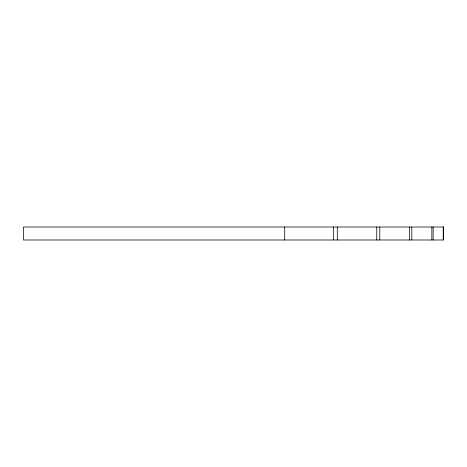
<?xml version="1.0" encoding="UTF-8"?>
<svg xmlns="http://www.w3.org/2000/svg" width="467" height="467" viewBox="0 0 467 467"><rect width="100%" height="100%" fill="white"/><g stroke="black" fill="none" stroke-linecap="round" stroke-linejoin="round"><path stroke-width="0.7" d="M443.212 227.009L443.212 239.991M433.16 227.009L433.16 239.991M431.847 227.009L431.847 239.991M411.812 227.009L411.812 239.991M409.635 227.009L409.635 239.991M379.782 227.009L379.782 239.991M376.758 227.009L376.758 239.991M337.302 227.009L337.302 239.991M333.456 227.009L333.456 239.991M284.707 227.009L284.707 239.991M443.65 227.009L23.35 227.009L23.35 239.991L443.65 239.991L443.65 227.009"/></g></svg>
